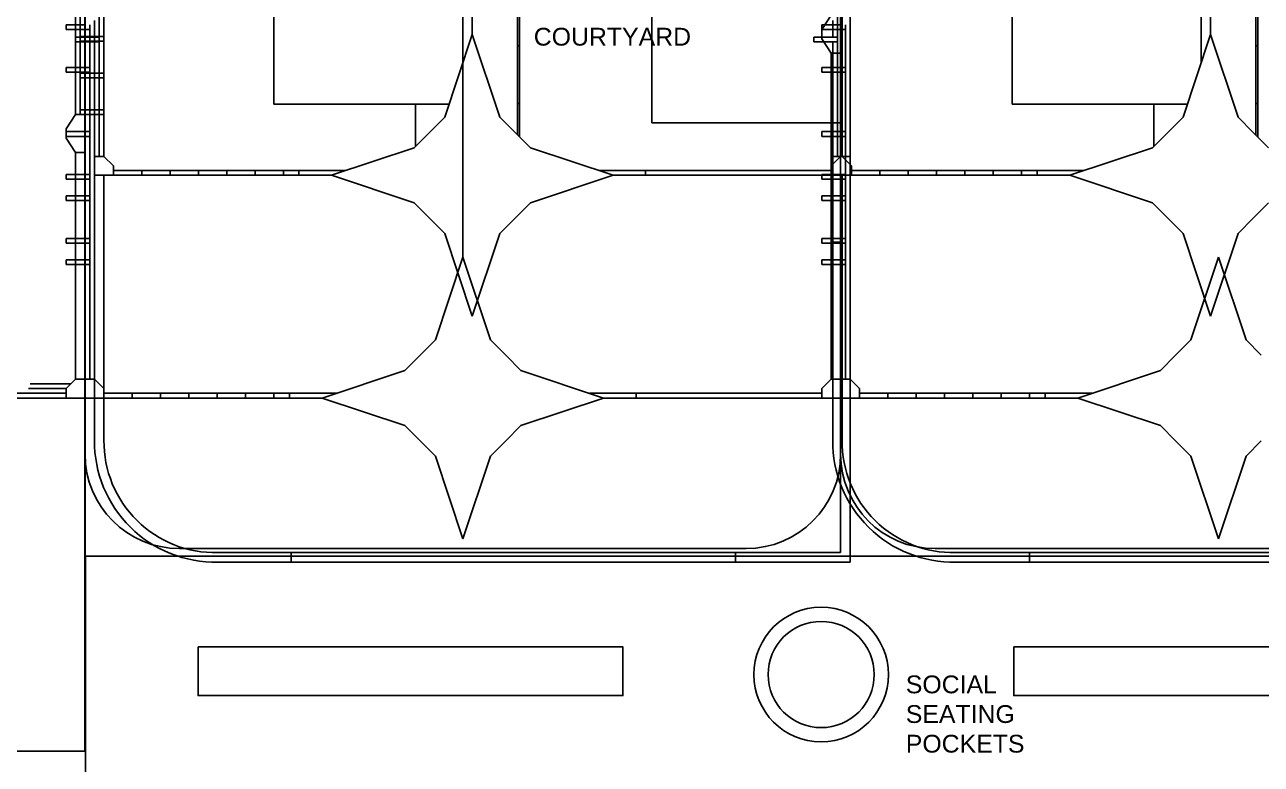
# Model space of a CAD drawing. Header units: metres. Extents: x -79796 to 428529, y -36333 to 94467.
# Drawn here: x -68669 to -55576, y 655 to 8480 of the extents above; entities that cross this region are included whole.
import ezdxf

# ---------------------------------------------------------------- set-up
doc = ezdxf.new("R2010")
doc.units = ezdxf.units.M
for name, color, linetype, true_color in [('Make2D$Visible$ClippingPlaneIntersections$columns', 1, 'Continuous', 0xff0000), ('Make2D$Visible$ClippingPlaneIntersections$glasses', 4, 'Continuous', 0x00ffff), ('Make2D$Visible$Curves$balconies', 2, 'Continuous', 0xffff00), ('Make2D$Visible$Curves$floors', 3, 'Continuous', 0x00ff00), ('Make2D$Visible$Curves$glasses', 4, 'Continuous', 0x00ffff), ('slabs', 5, 'Continuous', 0x0000ff)]:
    doc.layers.add(name, color=color, linetype=linetype, true_color=true_color)
doc.layers.add('Make2D$Visible$ClippingPlaneIntersections$Default', color=7, linetype='Continuous')
doc.layers.add('Make2D$Visible$Curves$Default', color=7, linetype='Continuous')
doc.styles.add('Default', font='arial.ttf')

# ---------------------------------------------------------------- blocks, each defined once
blk = doc.blocks.new('SLABE NEW 2-flat-4')
at = {"color": 0, "linetype": 'ByBlock', "lineweight": -2}
for p, q in [((-956940, 1514154), (-956940, 1511350)), ((-956840, 1514154), (-956840, 1511326)), ((-954856, 1510061), (-954856, 1510161)), ((-950153, 1510061), (-950153, 1510161))]:
    blk.add_line(p, q, dxfattribs=at)
for radius in [1277, 1177]:
    blk.add_arc((-955663, 1511338), radius, 179.4442, 271.3146, dxfattribs=at)
at = {"layer": 'slabs'}
for points in [[(-949040, 1510161), (-949040, 1525954)], [(-948940, 1510061), (-948940, 1525954)], [(-956125, 1510161), (-956124, 1510161)], [(-956124, 1510161), (-956124, 1510161)], [(-955691, 1510161), (-949040, 1510161)], [(-955633, 1510061), (-948940, 1510061)]]:
    blk.add_lwpolyline(points, dxfattribs=at)
blk = doc.blocks.new('3B6P-flat-10')
at = {"layer": 'Make2D$Visible$ClippingPlaneIntersections$columns'}
for p, q in [((-953231, 1514769), (-952940, 1515644)), ((-952940, 1515644), (-952648, 1514769)), ((-953231, 1514769), (-953393, 1514607)), ((-952648, 1514769), (-952487, 1514607)), ((-953555, 1514446), (-953393, 1514607)), ((-952325, 1514446), (-952487, 1514607)), ((-953555, 1514446), (-954429, 1514154)), ((-952325, 1514446), (-951450, 1514154)), ((-954429, 1514154), (-953555, 1513862)), ((-951450, 1514154), (-952325, 1513862)), ((-953555, 1513862), (-953393, 1513701)), ((-952325, 1513862), (-952487, 1513701)), ((-953231, 1513539), (-953393, 1513701)), ((-952648, 1513539), (-952487, 1513701)), ((-952940, 1512664), (-953231, 1513539)), ((-952648, 1513539), (-952940, 1512664))]:
    blk.add_line(p, q, dxfattribs=at)
at = {"layer": 'Make2D$Visible$ClippingPlaneIntersections$Default'}
for p, q in [((-953040, 1517005), (-953040, 1515344)), ((-952940, 1515644), (-952940, 1517005)), ((-952460, 1516131), (-952460, 1515523)), ((-952440, 1515523), (-952440, 1516131)), ((-949040, 1515804), (-949040, 1514354)), ((-948940, 1514354), (-948940, 1515804)), ((-957140, 1515617), (-956890, 1515617)), ((-957140, 1515567), (-957140, 1515617)), ((-956890, 1515567), (-957140, 1515567)), ((-952460, 1515523), (-952460, 1514915)), ((-952460, 1515523), (-952440, 1515523)), ((-952440, 1514915), (-952440, 1515523)), ((-952460, 1514915), (-952440, 1514915)), ((-952460, 1514915), (-952460, 1514581)), ((-952440, 1514561), (-952440, 1514915)), ((-956940, 1514154), (-956940, 1514354)), ((-956940, 1514354), (-956840, 1514354)), ((-956840, 1514354), (-956740, 1514254)), ((-956740, 1514254), (-956740, 1514154)), ((-949040, 1514354), (-949140, 1514254)), ((-949140, 1514254), (-949140, 1514154)), ((-949040, 1514354), (-948940, 1514354)), ((-948940, 1514154), (-948940, 1514354)), ((-956740, 1514154), (-956940, 1514154)), ((-949140, 1514154), (-948940, 1514154))]:
    blk.add_line(p, q, dxfattribs=at)
at = {"layer": 'Make2D$Visible$ClippingPlaneIntersections$glasses'}
for p, q in [((-956890, 1518104), (-956890, 1514354)), ((-956840, 1514354), (-956840, 1518104)), ((-956890, 1514354), (-956840, 1514354)), ((-956440, 1514204), (-956740, 1514204)), ((-956440, 1514154), (-956740, 1514154)), ((-956152, 1514204), (-956440, 1514204)), ((-956152, 1514154), (-956440, 1514154)), ((-955840, 1514204), (-956152, 1514204)), ((-955840, 1514154), (-956152, 1514154)), ((-955540, 1514204), (-955840, 1514204)), ((-955540, 1514154), (-955840, 1514154)), ((-955240, 1514204), (-955540, 1514204)), ((-955240, 1514154), (-955540, 1514154)), ((-954940, 1514204), (-955240, 1514204)), ((-954940, 1514154), (-955240, 1514154)), ((-954775, 1514204), (-954940, 1514204)), ((-954775, 1514154), (-954940, 1514154)), ((-954775, 1514154), (-954775, 1514204)), ((-954279, 1514204), (-954775, 1514204)), ((-954775, 1514154), (-954429, 1514154)), ((-951600, 1514204), (-951105, 1514204)), ((-951105, 1514154), (-951450, 1514154)), ((-951105, 1514204), (-950940, 1514204)), ((-951105, 1514154), (-951105, 1514204)), ((-951105, 1514154), (-950940, 1514154)), ((-950940, 1514204), (-950640, 1514204)), ((-950940, 1514154), (-950640, 1514154)), ((-950640, 1514204), (-950340, 1514204)), ((-950640, 1514154), (-950340, 1514154)), ((-950340, 1514204), (-950040, 1514204)), ((-950340, 1514154), (-950040, 1514154)), ((-950040, 1514204), (-949727, 1514204)), ((-950040, 1514154), (-949727, 1514154)), ((-949727, 1514204), (-949440, 1514204)), ((-949727, 1514154), (-949440, 1514154)), ((-949440, 1514204), (-949140, 1514204)), ((-949440, 1514154), (-949140, 1514154))]:
    blk.add_line(p, q, dxfattribs=at)
at = {"layer": 'Make2D$Visible$Curves$balconies'}
blk.add_line((-956940, 1515617), (-956940, 1515793), dxfattribs=at)
at = {"layer": 'Make2D$Visible$Curves$Default'}
for p, q in [((-955040, 1516905), (-955040, 1514905)), ((-951040, 1516709), (-951040, 1514709)), ((-955040, 1514905), (-953186, 1514905)), ((-953540, 1514461), (-953540, 1514905)), ((-951040, 1514709), (-949040, 1514709))]:
    blk.add_line(p, q, dxfattribs=at)
at = {"layer": 'Make2D$Visible$Curves$floors'}
blk.add_line((-956940, 1514354), (-956940, 1515567), dxfattribs=at)
at = {"layer": 'Make2D$Visible$Curves$glasses'}
for p, q in [((-956440, 1514204), (-956440, 1514154)), ((-956140, 1514204), (-956140, 1514154)), ((-955840, 1514204), (-955840, 1514154)), ((-955540, 1514154), (-955540, 1514204)), ((-955240, 1514204), (-955240, 1514154)), ((-954940, 1514154), (-954940, 1514204))]:
    blk.add_line(p, q, dxfattribs=at)
blk = doc.blocks.new('SLABE NEW 2-flat-3')
at = {"color": 0, "linetype": 'ByBlock', "lineweight": -2}
for p, q in [((-956940, 1514154), (-956940, 1511350)), ((-956840, 1514154), (-956840, 1511326)), ((-954856, 1510061), (-954856, 1510161))]:
    blk.add_line(p, q, dxfattribs=at)
for radius in [1277, 1177]:
    blk.add_arc((-955663, 1511338), radius, 179.4442, 271.3146, dxfattribs=at)
at = {"layer": 'slabs'}
for points in [[(-956125, 1510161), (-956124, 1510161)], [(-956124, 1510161), (-956124, 1510161)], [(-955691, 1510161), (-949040, 1510161)], [(-955633, 1510061), (-948940, 1510061)]]:
    blk.add_lwpolyline(points, dxfattribs=at)
blk = doc.blocks.new('3B6P-flat-9')
at = {"layer": 'Make2D$Visible$ClippingPlaneIntersections$columns'}
for p, q in [((-953231, 1514769), (-952940, 1515644)), ((-952940, 1515644), (-952648, 1514769)), ((-953231, 1514769), (-953393, 1514607)), ((-952648, 1514769), (-952487, 1514607)), ((-953555, 1514446), (-953393, 1514607)), ((-952325, 1514446), (-952487, 1514607)), ((-953555, 1514446), (-954429, 1514154)), ((-954429, 1514154), (-953555, 1513862)), ((-953555, 1513862), (-953393, 1513701)), ((-952325, 1513862), (-952487, 1513701)), ((-953231, 1513539), (-953393, 1513701)), ((-952648, 1513539), (-952487, 1513701)), ((-952940, 1512664), (-953231, 1513539)), ((-952648, 1513539), (-952940, 1512664))]:
    blk.add_line(p, q, dxfattribs=at)
at = {"layer": 'Make2D$Visible$ClippingPlaneIntersections$Default'}
for p, q in [((-953040, 1517005), (-953040, 1515344)), ((-952940, 1515644), (-952940, 1517005)), ((-952460, 1516131), (-952460, 1515523)), ((-952440, 1515523), (-952440, 1516131)), ((-957140, 1515617), (-956890, 1515617)), ((-957140, 1515567), (-957140, 1515617)), ((-956890, 1515567), (-957140, 1515567)), ((-952460, 1515523), (-952460, 1514915)), ((-952460, 1515523), (-952440, 1515523)), ((-952440, 1514915), (-952440, 1515523)), ((-952460, 1514915), (-952440, 1514915)), ((-952460, 1514915), (-952460, 1514581)), ((-952440, 1514561), (-952440, 1514915)), ((-956940, 1514154), (-956940, 1514354)), ((-956940, 1514354), (-956840, 1514354)), ((-956840, 1514354), (-956740, 1514254)), ((-956740, 1514254), (-956740, 1514154)), ((-956740, 1514154), (-956940, 1514154))]:
    blk.add_line(p, q, dxfattribs=at)
at = {"layer": 'Make2D$Visible$ClippingPlaneIntersections$glasses'}
for p, q in [((-956890, 1518104), (-956890, 1514354)), ((-956840, 1514354), (-956840, 1518104)), ((-956890, 1514354), (-956840, 1514354)), ((-956440, 1514204), (-956740, 1514204)), ((-956440, 1514154), (-956740, 1514154)), ((-956152, 1514204), (-956440, 1514204)), ((-956152, 1514154), (-956440, 1514154)), ((-955840, 1514204), (-956152, 1514204)), ((-955840, 1514154), (-956152, 1514154)), ((-955540, 1514204), (-955840, 1514204)), ((-955540, 1514154), (-955840, 1514154)), ((-955240, 1514204), (-955540, 1514204)), ((-955240, 1514154), (-955540, 1514154)), ((-954940, 1514204), (-955240, 1514204)), ((-954940, 1514154), (-955240, 1514154)), ((-954775, 1514204), (-954940, 1514204)), ((-954775, 1514154), (-954940, 1514154)), ((-954775, 1514154), (-954775, 1514204)), ((-954279, 1514204), (-954775, 1514204)), ((-954775, 1514154), (-954429, 1514154))]:
    blk.add_line(p, q, dxfattribs=at)
at = {"layer": 'Make2D$Visible$Curves$balconies'}
blk.add_line((-956940, 1515617), (-956940, 1515793), dxfattribs=at)
at = {"layer": 'Make2D$Visible$Curves$Default'}
for p, q in [((-955040, 1516905), (-955040, 1514905)), ((-955040, 1514905), (-953186, 1514905)), ((-953540, 1514461), (-953540, 1514905))]:
    blk.add_line(p, q, dxfattribs=at)
at = {"layer": 'Make2D$Visible$Curves$floors'}
blk.add_line((-956940, 1514354), (-956940, 1515567), dxfattribs=at)
at = {"layer": 'Make2D$Visible$Curves$glasses'}
for p, q in [((-956440, 1514204), (-956440, 1514154)), ((-956140, 1514204), (-956140, 1514154)), ((-955840, 1514204), (-955840, 1514154)), ((-955540, 1514154), (-955540, 1514204)), ((-955240, 1514204), (-955240, 1514154)), ((-954940, 1514154), (-954940, 1514204))]:
    blk.add_line(p, q, dxfattribs=at)

msp = doc.modelspace()

# ---------------------------------------------------------------- linework, layer by layer
for p, q in [((-64030, 6019), (-64030, 14530)), ((-59774, 2858), (-67483, 2858)), ((-78217, 798), (-68032, 793))]:
    msp.add_line(p, q)
for points in [[(-52030, 2858), (-68026, 2858), (-68026, 434), (-52030, 434)], [(-66833, 1896), (-62335, 1896), (-62335, 1381), (-66833, 1381)], [(-58197, 1896), (-53699, 1896), (-53699, 1381), (-58197, 1381)]]:
    msp.add_lwpolyline(points, close=True)
for radius in [712, 562]:
    msp.add_circle((-60236, 1604), radius)
at = {"layer": 'Make2D$Visible$ClippingPlaneIntersections$columns'}
for p, q in [((-64030, 6019), (-64321, 5145)), ((-63738, 5145), (-64030, 6019)), ((-56321, 5145), (-56030, 6019)), ((-56030, 6019), (-55738, 5145)), ((-64321, 5145), (-64483, 4983)), ((-63738, 5145), (-63576, 4983)), ((-56321, 5145), (-56483, 4983)), ((-55738, 5145), (-55576, 4983)), ((-64644, 4821), (-64483, 4983)), ((-63415, 4821), (-63576, 4983)), ((-56644, 4821), (-56483, 4983)), ((-64644, 4821), (-65519, 4530)), ((-63415, 4821), (-62540, 4530)), ((-56644, 4821), (-57519, 4530)), ((-65519, 4530), (-64644, 4238)), ((-62540, 4530), (-63415, 4238)), ((-57519, 4530), (-56644, 4238)), ((-64644, 4238), (-64483, 4077)), ((-63415, 4238), (-63576, 4077)), ((-56644, 4238), (-56483, 4077)), ((-64321, 3915), (-64483, 4077)), ((-63738, 3915), (-63576, 4077)), ((-56321, 3915), (-56483, 4077)), ((-55738, 3915), (-55576, 4077)), ((-64030, 3040), (-64321, 3915)), ((-63738, 3915), (-64030, 3040)), ((-56030, 3040), (-56321, 3915)), ((-55738, 3915), (-56030, 3040))]:
    msp.add_line(p, q, dxfattribs=at)
at = {"layer": 'Make2D$Visible$ClippingPlaneIntersections$Default'}
for p, q in [((-60130, 8580), (-60230, 8430)), ((-60030, 8180), (-60030, 8580)), ((-68030, 8480), (-68230, 8480)), ((-68230, 8480), (-68230, 8430)), ((-68230, 8430), (-67980, 8430)), ((-60030, 8480), (-60230, 8480)), ((-60230, 8480), (-60230, 8430)), ((-60230, 8430), (-59980, 8430)), ((-60230, 8430), (-60230, 8330)), ((-67830, 8355), (-68080, 8355)), ((-68080, 8305), (-67830, 8305)), ((-67830, 8305), (-67830, 8355)), ((-60230, 8330), (-60130, 8180)), ((-60130, 8180), (-60030, 8180)), ((-60130, 8180), (-60130, 6180)), ((-60030, 6180), (-60030, 8180)), ((-67980, 8028), (-68230, 8028)), ((-68230, 8028), (-68230, 7978)), ((-59980, 8028), (-60230, 8028)), ((-60230, 8028), (-60230, 7978)), ((-68230, 7978), (-67980, 7978)), ((-67830, 7967), (-68080, 7967)), ((-68080, 7917), (-67830, 7917)), ((-67830, 7917), (-67830, 7967)), ((-60230, 7978), (-59980, 7978)), ((-68130, 7530), (-68230, 7380)), ((-68080, 7580), (-68080, 7530)), ((-67830, 7580), (-68080, 7580)), ((-68080, 7530), (-67830, 7530)), ((-68030, 7130), (-68030, 7530)), ((-67830, 7530), (-67830, 7580)), ((-68230, 7380), (-68230, 7280)), ((-67980, 7349), (-68230, 7349)), ((-68230, 7349), (-68230, 7299)), ((-59980, 7349), (-60230, 7349)), ((-60230, 7349), (-60230, 7299)), ((-68230, 7299), (-67980, 7299)), ((-68230, 7280), (-68130, 7130)), ((-60230, 7299), (-59980, 7299)), ((-68130, 7130), (-68030, 7130)), ((-68130, 4730), (-68130, 7130)), ((-68030, 7130), (-68030, 4730)), ((-68230, 6847), (-68230, 6897)), ((-68230, 6897), (-67980, 6897)), ((-67980, 6847), (-68230, 6847)), ((-60230, 6847), (-60230, 6897)), ((-60230, 6897), (-59980, 6897)), ((-59980, 6847), (-60230, 6847)), ((-68230, 6671), (-68230, 6621)), ((-67980, 6671), (-68230, 6671)), ((-68230, 6621), (-67980, 6621)), ((-60230, 6671), (-60230, 6621)), ((-59980, 6671), (-60230, 6671)), ((-60230, 6621), (-59980, 6621)), ((-67980, 6219), (-68230, 6219)), ((-68230, 6219), (-68230, 6169)), ((-68230, 6169), (-67980, 6169)), ((-59980, 6219), (-60230, 6219)), ((-60230, 6219), (-60230, 6169)), ((-60230, 6169), (-59980, 6169)), ((-60130, 6180), (-60130, 4730)), ((-60030, 6180), (-60130, 6180)), ((-60030, 4730), (-60030, 6180)), ((-68230, 5943), (-68230, 5993)), ((-68230, 5993), (-67980, 5993)), ((-67980, 5943), (-68230, 5943)), ((-60230, 5943), (-60230, 5993)), ((-60230, 5993), (-59980, 5993)), ((-59980, 5943), (-60230, 5943)), ((-68130, 4730), (-68180, 4680)), ((-68030, 4730), (-68130, 4730)), ((-68030, 4730), (-67930, 4730)), ((-68030, 4530), (-68030, 4730)), ((-68030, 4530), (-68030, 4730)), ((-67930, 4730), (-67830, 4630)), ((-60130, 4730), (-60230, 4630)), ((-60130, 4730), (-60030, 4730)), ((-60030, 4730), (-59930, 4730)), ((-60030, 4530), (-60030, 4730)), ((-60030, 4530), (-60030, 4730)), ((-59930, 4730), (-59830, 4630)), ((-68630, 4630), (-68610, 4630)), ((-68180, 4680), (-68610, 4680)), ((-68610, 4630), (-68230, 4630)), ((-68230, 4630), (-68180, 4680)), ((-68230, 4630), (-68230, 4530)), ((-67830, 4630), (-67830, 4530)), ((-60230, 4630), (-60230, 4530)), ((-59830, 4630), (-59830, 4530)), ((-68230, 4530), (-68030, 4530)), ((-67830, 4530), (-68030, 4530)), ((-60230, 4530), (-60030, 4530)), ((-59830, 4530), (-60030, 4530))]:
    msp.add_line(p, q, dxfattribs=at)
at = {"layer": 'Make2D$Visible$ClippingPlaneIntersections$glasses'}
for p, q in [((-68130, 10080), (-68130, 7530)), ((-68080, 7580), (-68080, 10080)), ((-67980, 8480), (-67980, 4730)), ((-67930, 4730), (-67930, 8480)), ((-59980, 8480), (-59980, 4730)), ((-59930, 4730), (-59930, 8480)), ((-68130, 7530), (-68080, 7530)), ((-67980, 4730), (-67930, 4730)), ((-59980, 4730), (-59930, 4730)), ((-68817, 4580), (-68530, 4580)), ((-68817, 4530), (-68530, 4530)), ((-68530, 4580), (-68230, 4580)), ((-68530, 4530), (-68230, 4530)), ((-67530, 4580), (-67830, 4580)), ((-67530, 4530), (-67830, 4530)), ((-67242, 4580), (-67530, 4580)), ((-67242, 4530), (-67530, 4530)), ((-66930, 4580), (-67242, 4580)), ((-66930, 4530), (-67242, 4530)), ((-66630, 4580), (-66930, 4580)), ((-66630, 4530), (-66930, 4530)), ((-66330, 4580), (-66630, 4580)), ((-66330, 4530), (-66630, 4530)), ((-66030, 4580), (-66330, 4580)), ((-66030, 4530), (-66330, 4530)), ((-65865, 4580), (-66030, 4580)), ((-65865, 4530), (-66030, 4530)), ((-65369, 4580), (-65865, 4580)), ((-65865, 4530), (-65865, 4580)), ((-65865, 4530), (-65519, 4530)), ((-62690, 4580), (-62194, 4580)), ((-62194, 4530), (-62540, 4530)), ((-62194, 4530), (-62194, 4580)), ((-62194, 4580), (-62030, 4580)), ((-62194, 4530), (-62030, 4530)), ((-62030, 4580), (-61730, 4580)), ((-62030, 4530), (-61730, 4530)), ((-61730, 4580), (-61430, 4580)), ((-61730, 4530), (-61430, 4530)), ((-61430, 4580), (-61130, 4580)), ((-61430, 4530), (-61130, 4530)), ((-61130, 4580), (-60817, 4580)), ((-61130, 4530), (-60817, 4530)), ((-60817, 4580), (-60530, 4580)), ((-60817, 4530), (-60530, 4530)), ((-60530, 4580), (-60230, 4580)), ((-60530, 4530), (-60230, 4530)), ((-59530, 4580), (-59830, 4580)), ((-59530, 4530), (-59830, 4530)), ((-59242, 4580), (-59530, 4580)), ((-59242, 4530), (-59530, 4530)), ((-58930, 4580), (-59242, 4580)), ((-58930, 4530), (-59242, 4530)), ((-58630, 4580), (-58930, 4580)), ((-58630, 4530), (-58930, 4530)), ((-58330, 4580), (-58630, 4580)), ((-58330, 4530), (-58630, 4530)), ((-58030, 4580), (-58330, 4580)), ((-58030, 4530), (-58330, 4530)), ((-57865, 4580), (-58030, 4580)), ((-57865, 4530), (-58030, 4530)), ((-57369, 4580), (-57865, 4580)), ((-57865, 4530), (-57865, 4580)), ((-57865, 4530), (-57519, 4530))]:
    msp.add_line(p, q, dxfattribs=at)
at = {"layer": 'Make2D$Visible$Curves$balconies'}
for p, q in [((-68030, 8028), (-68030, 8430)), ((-60030, 8028), (-60030, 8430)), ((-68030, 7978), (-68030, 7978)), ((-60030, 7978), (-60030, 7978)), ((-68030, 6897), (-68030, 7299)), ((-60030, 6897), (-60030, 7299)), ((-68030, 5993), (-68030, 6169)), ((-60030, 5993), (-60030, 6169)), ((-68030, 4530), (-68030, 2097))]:
    msp.add_line(p, q, dxfattribs=at)
at = {"layer": 'Make2D$Visible$Curves$floors'}
for p, q in [((-68030, 8355), (-68030, 8692)), ((-68030, 7967), (-68030, 8305)), ((-68030, 7349), (-68030, 7978)), ((-68030, 7580), (-68030, 7917)), ((-60030, 7349), (-60030, 7978)), ((-68030, 6671), (-68030, 6847)), ((-60030, 6671), (-60030, 6847)), ((-68030, 6219), (-68030, 6621)), ((-60030, 6219), (-60030, 6621)), ((-68030, 4730), (-68030, 5943)), ((-60030, 4730), (-60030, 5943))]:
    msp.add_line(p, q, dxfattribs=at)
at = {"layer": 'Make2D$Visible$Curves$glasses'}
for p, q in [((-67530, 4580), (-67530, 4530)), ((-67230, 4580), (-67230, 4530)), ((-66930, 4580), (-66930, 4530)), ((-66630, 4530), (-66630, 4580)), ((-66330, 4580), (-66330, 4530)), ((-66030, 4530), (-66030, 4580)), ((-59530, 4580), (-59530, 4530)), ((-59230, 4580), (-59230, 4530)), ((-58930, 4580), (-58930, 4530)), ((-58630, 4530), (-58630, 4580)), ((-58330, 4580), (-58330, 4530)), ((-58030, 4530), (-58030, 4580))]:
    msp.add_line(p, q, dxfattribs=at)
at = {"layer": 'slabs'}
for p, q in [((-68030, 4530), (-68030, 3937)), ((-60030, 4530), (-60030, 3937)), ((-60030, 3937), (-60030, 4530)), ((-67030, 2937), (-61030, 2937)), ((-59030, 2937), (-53030, 2937))]:
    msp.add_line(p, q, dxfattribs=at)
for points in [[(-68032, 16325), (-68032, 793)], [(-68032, 793), (-68032, 7100)], [(-72032, 793), (-68032, 793)]]:
    msp.add_lwpolyline(points, dxfattribs=at)
for centre, start, end in [((-67030, 3937), 180, 270), ((-61030, 3937), 270, 360), ((-59030, 3937), 180, 270)]:
    msp.add_arc(centre, 1000, start, end, dxfattribs=at)

# ---------------------------------------------------------------- block references
for name, p in [('3B6P-flat-10', (889010, -1507267)), ('3B6P-flat-9', (896826, -1507267)), ('SLABE NEW 2-flat-4', (889010, -1507267)), ('SLABE NEW 2-flat-3', (896826, -1507267))]:
    msp.add_blockref(name, p)

# ---------------------------------------------------------------- texts
at = {"char_height": 188.26, "attachment_point": 1, "style": 'Default'}
for s, insert, width in [('{\\fArial;MEDITATION}\\P{\\fArial;SPACE}\\P{\\fArial;OVERLOOKING}\\P{\\fArial;THE}\\P{\\fArial;COURTYARD}', (-63279, 9703), 4217.48), ('{\\fArial;SOCIAL}\\P{\\fArial;SEATING}\\P{\\fArial;POCKETS}', (-59340, 1594), 2854.63)]:
    msp.add_mtext(s, dxfattribs=dict(at, insert=insert, width=width))

doc.saveas('drawing.dxf')
